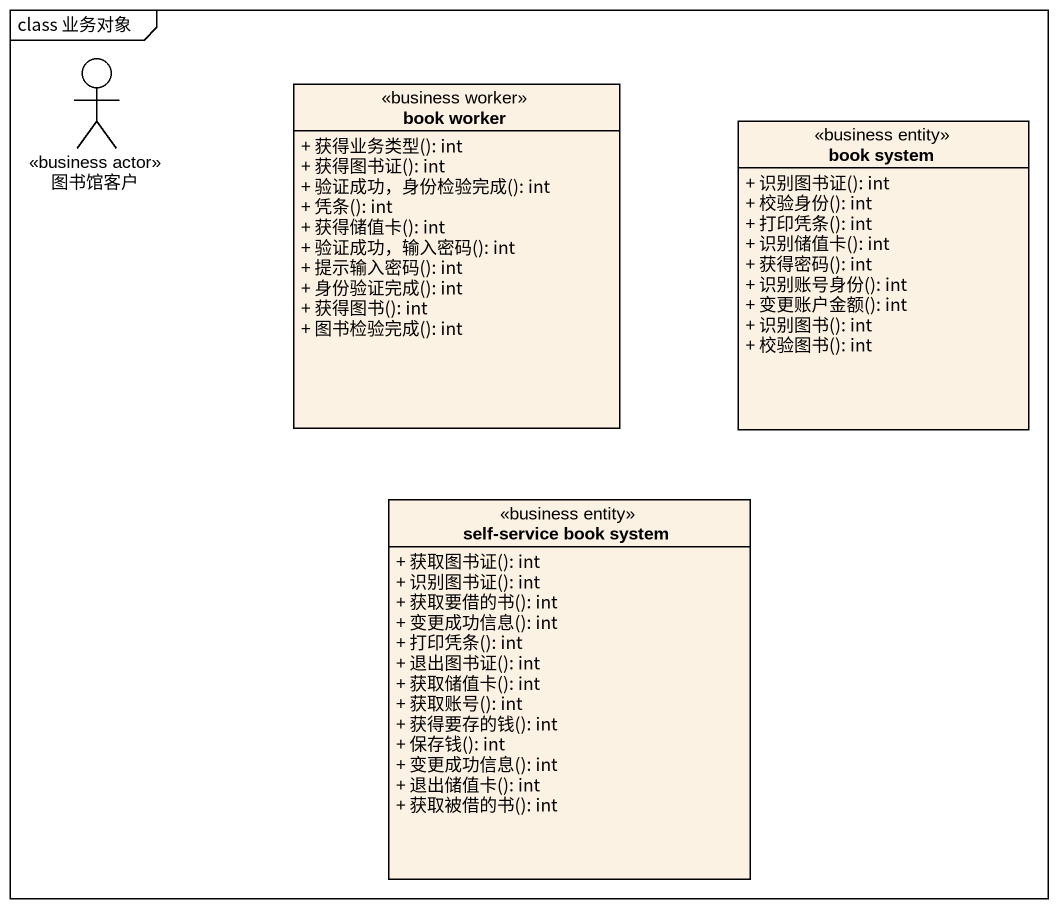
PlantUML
@startuml
mainframe class 业务对象
allowmixing
hide circle
hide empty members
skinparam classAttributeIconSize 0
actor 图书馆客户 <<business actor>>
class "book worker" as book_worker <<business worker>> {
  + 获得业务类型(): int
  + 获得图书证(): int
  + 验证成功，身份检验完成(): int
  + 凭条(): int
  + 获得储值卡(): int
  + 验证成功，输入密码(): int
  + 提示输入密码(): int
  + 身份验证完成(): int
  + 获得图书(): int
  + 图书检验完成(): int
}
class "book system" as book_system <<business entity>> {
  + 识别图书证(): int
  + 校验身份(): int
  + 打印凭条(): int
  + 识别储值卡(): int
  + 获得密码(): int
  + 识别账号身份(): int
  + 变更账户金额(): int
  + 识别图书(): int
  + 校验图书(): int
}
class "self-service book system" as self_service_book_system <<business entity>> {
  + 获取图书证(): int
  + 识别图书证(): int
  + 获取要借的书(): int
  + 变更成功信息(): int
  + 打印凭条(): int
  + 退出图书证(): int
  + 获取储值卡(): int
  + 获取账号(): int
  + 获得要存的钱(): int
  + 保存钱(): int
  + 变更成功信息(): int
  + 退出储值卡(): int
  + 获取被借的书(): int
}
@enduml
